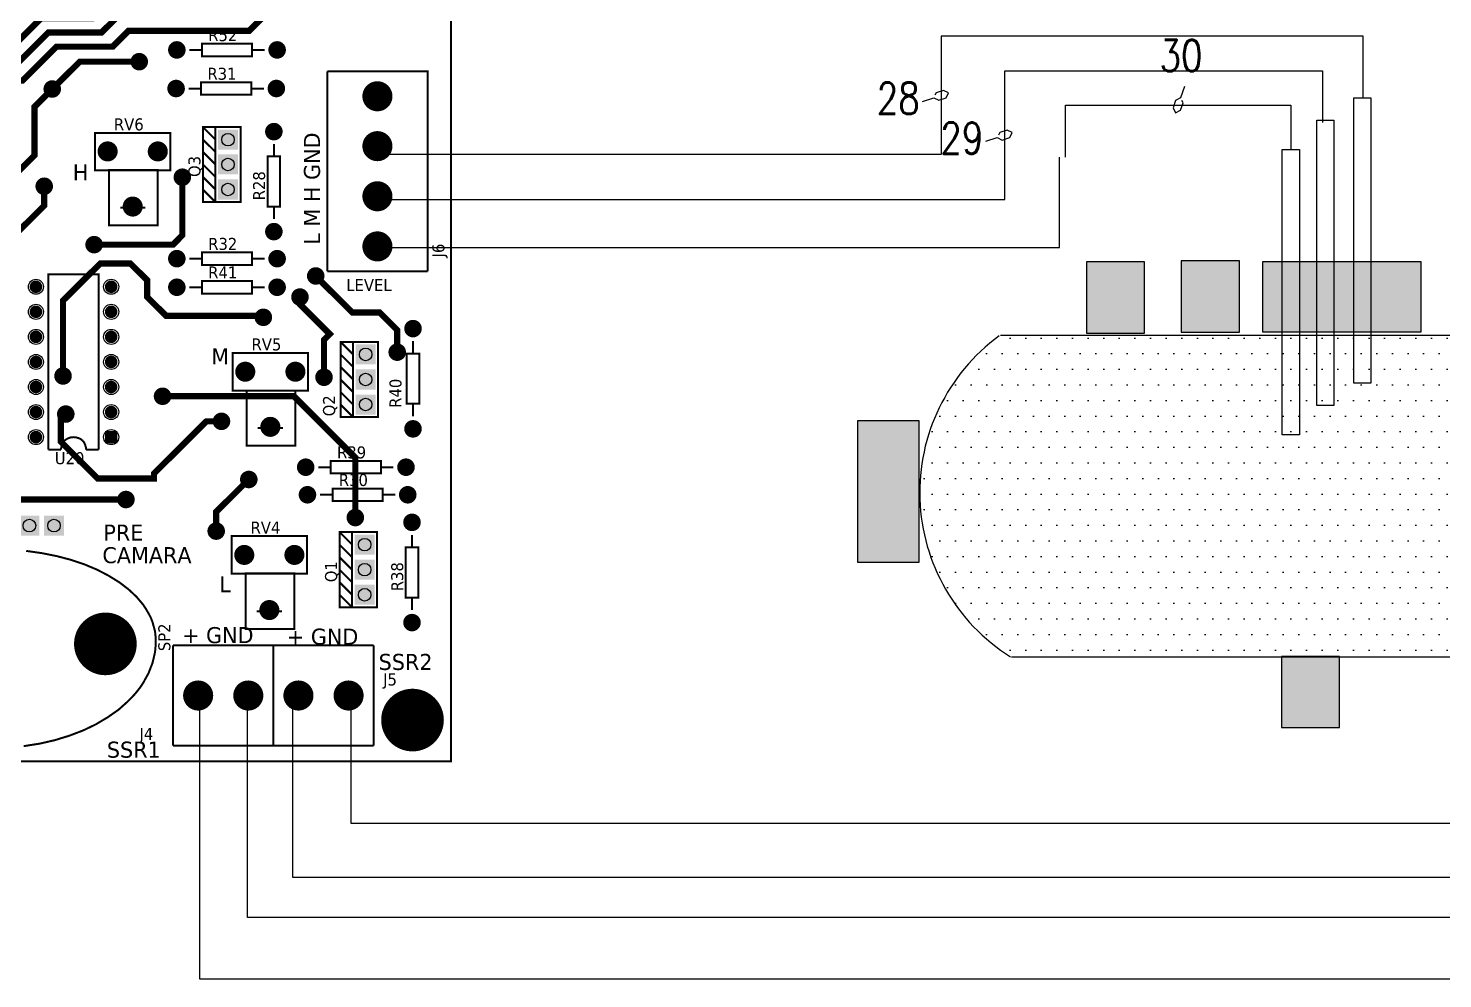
# Model space of a CAD drawing. Header units: millimetres. Extents: x 123.5 to 144.3, y 105.4 to 121.6.
# Drawn here: x 130.96 to 136.6, y 109.59 to 113.38 of the extents above; entities that cross this region are included whole.
import ezdxf
from ezdxf.enums import TextEntityAlignment as Align

# ---------------------------------------------------------------- set-up
doc = ezdxf.new("R2010")
doc.units = ezdxf.units.MM
for name, color, linetype in [('12632256', 7, 'Continuous'), ('DESC', 250, 'Continuous'), ('WIRES', 7, 'Continuous')]:
    doc.layers.add(name, color=color, linetype=linetype)
doc.layers.add('WIRENO', color=7, linetype='Continuous', true_color=0x000000)
doc.styles.get("Standard").update_dxf_attribs({"font": 'tahoma.ttf'})
doc.styles.add('WD', font='romans.shx')

# ---------------------------------------------------------------- blocks, each defined once
blk = doc.blocks.new('calderin')
for p, q in [((7.4325, 7.4279), (9.9298, 7.4279)), ((7.4765, 6.14), (9.9738, 6.14))]:
    blk.add_line(p, q)
for centre, start, end in [((7.8866, 6.7978), 126.1598, 237.8293), ((9.4988, 6.7712), 306.1598, 57.8293)]:
    blk.add_arc(centre, 0.7773, start, end)
blk = doc.blocks.new('EPAD')
at = {"const_width": 0.5}
blk.add_lwpolyline([(-0.25, 0, 1), (0.25, 0, 1)], format="xyb", close=True, dxfattribs=at)
blk = doc.blocks.new('RPAD')
blk.add_trace([(-0.5, -0.5), (-0.5, 0.5), (0.5, -0.5), (0.5, 0.5)])
blk = doc.blocks.new('Tarjeta')
for points, const_width in [([(146.3184, 112.4867), (153.6204, 112.4867), (153.6204, 117.4267), (146.3184, 117.4267), (146.3184, 112.4867)], 0.008), ([(151.2764, 115.1287), (151.4914, 115.3427), (151.8764, 115.3427), (151.9854, 115.4517), (152.1924, 115.4517), (152.2634, 115.5227), (152.6194, 115.5227), (152.8434, 115.7467), (152.8434, 115.8717), (152.9204, 115.9487)], 0.025), ([(151.2974, 114.9657), (151.2974, 115.0457), (151.5164, 115.2647), (151.8844, 115.2647), (152.0144, 115.3947), (152.2264, 115.3947), (152.2884, 115.4557), (152.7864, 115.4557), (152.7864, 115.5807), (152.9494, 115.7437)], 0.025), ([(151.3694, 114.8547), (151.3694, 115.0167), (151.5564, 115.2037), (151.9124, 115.2037), (152.0474, 115.3387), (152.2714, 115.3387), (152.3344, 115.4017), (152.8154, 115.4017), (152.9414, 115.5277)], 0.025), ([(152.5774, 115.3257), (152.6274, 115.3257)], 0.008), ([(152.6274, 115.3007), (152.8274, 115.3007), (152.8274, 115.3507), (152.6274, 115.3507), (152.6274, 115.3007)], 0.008), ([(152.8274, 115.3257), (152.8774, 115.3257)], 0.008), ([(152.3774, 115.2787), (152.1404, 115.2787), (152.0304, 115.1697)], 0.025), ([(153.1274, 115.2407), (153.5274, 115.2407), (153.5274, 114.4417)], 0.008), ([(153.1274, 114.4417), (153.1274, 115.2407)], 0.008), ([(152.0304, 115.1697), (151.9594, 115.0987), (151.9594, 114.9047), (151.8854, 114.8307), (151.8854, 114.6917), (151.8474, 114.6537), (151.0804, 114.6537), (150.8804, 114.4527), (150.8804, 114.4387), (150.7004, 114.4387), (150.6294, 114.3677)], 0.025), ([(152.5744, 115.1717), (152.6244, 115.1717)], 0.008), ([(152.6244, 115.1467), (152.8244, 115.1467), (152.8244, 115.1967), (152.6244, 115.1967), (152.6244, 115.1467)], 0.008), ([(152.8244, 115.1717), (152.8744, 115.1717)], 0.008), ([(152.2014, 114.8457), (152.5014, 114.8457), (152.5014, 114.9947), (152.2014, 114.9947), (152.2014, 114.8457)], 0.008), ([(152.6814, 114.7187), (152.7814, 114.7187), (152.7814, 115.0177), (152.6814, 115.0177), (152.6814, 114.7187), (152.6314, 114.7187), (152.6314, 115.0177), (152.6814, 115.0177)], 0.008), ([(152.6814, 114.9677), (152.6314, 115.0177)], 0.008), ([(152.6814, 114.9187), (152.6314, 114.9677)], 0.008), ([(152.6814, 114.8687), (152.6314, 114.9187)], 0.008), ([(152.9144, 114.9007), (152.9144, 114.9507)], 0.008), ([(152.6814, 114.8187), (152.6314, 114.8687)], 0.008), ([(152.8894, 114.7007), (152.9394, 114.7007), (152.9394, 114.9007), (152.8894, 114.9007), (152.8894, 114.7007)], 0.008), ([(152.1974, 114.5487), (152.5124, 114.5487), (152.5494, 114.5867), (152.5494, 114.8177)], 0.025), ([(152.2574, 114.6257), (152.4504, 114.6257), (152.4504, 114.8467), (152.2574, 114.8467), (152.2574, 114.6257)], 0.008), ([(152.6814, 114.7687), (152.6314, 114.8187)], 0.008), ([(151.6524, 114.5657), (151.8594, 114.5657), (151.9984, 114.7047), (151.9984, 114.7817)], 0.025), ([(152.6814, 114.7187), (152.6314, 114.7687)], 0.008), ([(152.4014, 114.6957), (152.3014, 114.6957)], 0.008), ([(152.9144, 114.6507), (152.9144, 114.7007)], 0.008), ([(152.0734, 114.0247), (152.0734, 114.3257), (152.2224, 114.4737), (152.3414, 114.4737), (152.4094, 114.4067), (152.4094, 114.3397), (152.4844, 114.2647), (152.8664, 114.2647), (152.8724, 114.2587)], 0.025), ([(152.5774, 114.4927), (152.6274, 114.4927)], 0.008), ([(152.6274, 114.4677), (152.8274, 114.4677), (152.8274, 114.5177), (152.6274, 114.5177), (152.6274, 114.4677)], 0.008), ([(152.8274, 114.4927), (152.8774, 114.4927)], 0.008), ([(152.2154, 113.7307), (152.2154, 114.4307), (152.0154, 114.4307), (152.0154, 113.7307)], 0.008), ([(153.0814, 114.4237), (153.2274, 114.2777), (153.3364, 114.2777), (153.4064, 114.2077), (153.4064, 114.1197)], 0.025), ([(153.1274, 114.4417), (153.5274, 114.4417)], 0.008), ([(152.5774, 114.3787), (152.6274, 114.3787)], 0.008), ([(152.6274, 114.3537), (152.8274, 114.3537), (152.8274, 114.4037), (152.6274, 114.4037), (152.6274, 114.3537)], 0.008), ([(152.8274, 114.3787), (152.8774, 114.3787)], 0.008), ([(153.0184, 114.3397), (153.0184, 114.3107), (153.1374, 114.1917), (153.1144, 114.1687), (153.1144, 114.0197)], 0.025), ([(153.2304, 113.8607), (153.3304, 113.8607), (153.3304, 114.1607), (153.2304, 114.1607), (153.2304, 113.8607), (153.1804, 113.8607), (153.1804, 114.1607), (153.2304, 114.1607)], 0.008), ([(153.2304, 114.1107), (153.1804, 114.1607)], 0.008), ([(153.4694, 114.1137), (153.4694, 114.1637)], 0.008), ([(152.7504, 113.9667), (153.0504, 113.9667), (153.0504, 114.1167), (152.7504, 114.1167), (152.7504, 113.9667)], 0.008), ([(153.2304, 114.0607), (153.1804, 114.1107)], 0.008), ([(153.4444, 113.9137), (153.4944, 113.9137), (153.4944, 114.1137), (153.4444, 114.1137), (153.4444, 113.9137)], 0.008), ([(151.6504, 114.0237), (151.6504, 113.6797), (151.7984, 113.5317), (152.3244, 113.5317)], 0.025), ([(153.2304, 114.0107), (153.1804, 114.0607)], 0.008), ([(152.8064, 113.7467), (152.9994, 113.7467), (152.9994, 113.9667), (152.8064, 113.9667), (152.8064, 113.7467)], 0.008), ([(153.2304, 113.9607), (153.1804, 114.0107)], 0.008), ([(153.2304, 113.9107), (153.1804, 113.9607)], 0.008), ([(152.4704, 113.9437), (152.9944, 113.9437), (153.1174, 113.8207), (153.2394, 113.6987), (153.2394, 113.4597)], 0.025), ([(153.2304, 113.8607), (153.1804, 113.9107)], 0.008), ([(153.4694, 113.8637), (153.4694, 113.9137)], 0.008), ([(152.7054, 113.8437), (152.6454, 113.8437), (152.4364, 113.6357), (152.4364, 113.6157), (152.2114, 113.6157), (152.0644, 113.7627), (152.0644, 113.8527), (152.0844, 113.8727)], 0.025), ([(152.9504, 113.8167), (152.8504, 113.8167)], 0.008), ([(152.1154, 113.7807), (152.1054, 113.7797), (152.0954, 113.7767), (152.0874, 113.7727), (152.0794, 113.7667), (152.0734, 113.7597), (152.0694, 113.7507), (152.0664, 113.7407), (152.0654, 113.7307)], 0.008), ([(152.1154, 113.7807), (152.1254, 113.7797), (152.1354, 113.7767), (152.1444, 113.7727), (152.1514, 113.7667), (152.1574, 113.7597), (152.1614, 113.7507), (152.1644, 113.7407), (152.1654, 113.7307)], 0.008), ([(152.0654, 113.7307), (152.0154, 113.7307)], 0.008), ([(152.2154, 113.7307), (152.1654, 113.7307)], 0.008), ([(153.1414, 113.6357), (153.3414, 113.6357), (153.3414, 113.6857), (153.1414, 113.6857), (153.1414, 113.6357)], 0.008), ([(153.0914, 113.6607), (153.1414, 113.6607)], 0.008), ([(153.3414, 113.6607), (153.3914, 113.6607)], 0.008), ([(152.6844, 113.4057), (152.6844, 113.4827), (152.8144, 113.6117)], 0.025), ([(153.1484, 113.5257), (153.3484, 113.5257), (153.3484, 113.5757), (153.1484, 113.5757), (153.1484, 113.5257)], 0.008), ([(153.0984, 113.5507), (153.1484, 113.5507)], 0.008), ([(153.3484, 113.5507), (153.3984, 113.5507)], 0.008), ([(153.2264, 113.1017), (153.3264, 113.1017), (153.3264, 113.4017), (153.2264, 113.4017), (153.2264, 113.1017), (153.1764, 113.1017), (153.1764, 113.4017), (153.2264, 113.4017)], 0.008), ([(153.2264, 113.3517), (153.1764, 113.4017)], 0.008), ([(152.7464, 113.2357), (153.0464, 113.2357), (153.0464, 113.3857), (152.7464, 113.3857), (152.7464, 113.2357)], 0.008), ([(153.2264, 113.3017), (153.1764, 113.3517)], 0.008), ([(153.4404, 113.1407), (153.4904, 113.1407), (153.4904, 113.3407), (153.4404, 113.3407), (153.4404, 113.1407)], 0.008), ([(153.4654, 113.3407), (153.4654, 113.3907)], 0.008), ([(151.9164, 112.5477), (151.9804, 112.5577), (152.0414, 112.5717), (152.0994, 112.5897), (152.1544, 112.6107), (152.2044, 112.6347), (152.2514, 112.6627), (152.2944, 112.6927), (152.3314, 112.7257), (152.3484, 112.7427), (152.3644, 112.7607), (152.3794, 112.7797), (152.3924, 112.7987), (152.4144, 112.8387), (152.4304, 112.8797), (152.4404, 112.9227), (152.4424, 112.9447), (152.4434, 112.9677), (152.4424, 112.9867), (152.4404, 113.0057), (152.4304, 113.0427), (152.4234, 113.0607), (152.4144, 113.0777), (152.4044, 113.0947), (152.3934, 113.1117), (152.3664, 113.1437), (152.3344, 113.1737), (152.2974, 113.2017), (152.2554, 113.2277), (152.2094, 113.2517), (152.1594, 113.2727), (152.1064, 113.2907), (152.0494, 113.3057), (151.9894, 113.3177), (151.9264, 113.3267)], 0.008), ([(153.2264, 113.2517), (153.1764, 113.3017)], 0.008), ([(152.8024, 113.0157), (152.9954, 113.0157), (152.9954, 113.2367), (152.8024, 113.2367), (152.8024, 113.0157)], 0.008), ([(153.2264, 113.2017), (153.1764, 113.2517)], 0.008), ([(153.2264, 113.1517), (153.1764, 113.2017)], 0.008), ([(153.2264, 113.1017), (153.1764, 113.1517)], 0.008), ([(153.4654, 113.0907), (153.4654, 113.1407)], 0.008), ([(152.9464, 113.0857), (152.8464, 113.0857)], 0.008), ([(152.5124, 112.9497), (152.5124, 112.5497)], 0.008), ([(152.5124, 112.9497), (152.9124, 112.9497)], 0.008), ([(152.9124, 112.9497), (152.9124, 112.5497)], 0.008), ([(152.9124, 112.9497), (152.9124, 112.5497)], 0.008), ([(152.9124, 112.9497), (153.3124, 112.9497)], 0.008), ([(153.3124, 112.9497), (153.3124, 112.5497)], 0.008), ([(152.5124, 112.5497), (152.9124, 112.5497)], 0.008), ([(152.9124, 112.5497), (153.3124, 112.5497)], 0.008)]:
    blk.add_lwpolyline(points, dxfattribs=dict(const_width=const_width))
for centre, radius in [((152.5274, 115.3257), 0.025), ((152.9274, 115.3257), 0.025), ((152.3774, 115.2787), 0.025), ((152.0304, 115.1697), 0.025), ((152.5244, 115.1717), 0.025), ((152.9244, 115.1717), 0.025), ((153.3274, 115.1407), 0.03), ((152.7314, 114.9677), 0.025), ((152.9144, 114.9997), 0.025), ((152.2514, 114.9207), 0.025), ((152.4514, 114.9207), 0.025), ((153.3274, 114.9417), 0.03), ((152.7314, 114.8687), 0.025), ((152.5494, 114.8177), 0.025), ((151.9984, 114.7817), 0.025), ((152.7314, 114.7687), 0.025), ((153.3274, 114.7417), 0.03), ((152.3514, 114.7007), 0.025), ((152.9144, 114.6007), 0.025), ((152.1974, 114.5487), 0.025), ((153.3274, 114.5417), 0.03), ((152.5274, 114.4927), 0.025), ((152.9274, 114.4927), 0.025), ((153.0814, 114.4237), 0.025), ((151.9654, 114.3807), 0.03), ((152.2654, 114.3807), 0.03), ((152.5274, 114.3787), 0.025), ((152.9274, 114.3787), 0.025), ((153.0184, 114.3397), 0.025), ((151.9654, 114.2807), 0.03), ((152.2654, 114.2807), 0.03), ((152.8724, 114.2587), 0.025), ((151.9654, 114.1807), 0.03), ((152.2654, 114.1807), 0.03), ((153.4694, 114.2137), 0.025), ((153.2804, 114.1107), 0.025), ((153.4064, 114.1197), 0.025), ((151.9654, 114.0807), 0.03), ((152.2654, 114.0807), 0.03), ((152.0734, 114.0247), 0.025), ((152.8004, 114.0417), 0.025), ((153.0004, 114.0417), 0.025), ((153.1144, 114.0197), 0.025), ((153.2804, 114.0107), 0.025), ((151.9654, 113.9807), 0.03), ((152.2654, 113.9807), 0.03), ((152.4704, 113.9437), 0.025), ((151.9654, 113.8807), 0.03), ((152.2654, 113.8807), 0.03), ((153.2804, 113.9107), 0.025), ((152.0844, 113.8727), 0.025), ((152.7054, 113.8437), 0.025), ((151.9654, 113.7807), 0.03), ((152.2654, 113.7807), 0.03), ((152.9004, 113.8217), 0.025), ((153.4694, 113.8137), 0.025), ((153.0414, 113.6607), 0.025), ((153.4414, 113.6607), 0.025), ((152.8144, 113.6117), 0.025), ((153.0484, 113.5507), 0.025), ((153.4484, 113.5507), 0.025), ((152.3244, 113.5317), 0.025), ((153.2394, 113.4597), 0.025), ((153.4654, 113.4407), 0.025), ((151.9394, 113.4277), 0.025), ((152.0374, 113.4277), 0.025), ((152.6844, 113.4057), 0.025), ((153.2764, 113.3517), 0.025), ((152.7964, 113.3107), 0.025), ((152.9964, 113.3107), 0.025), ((153.2764, 113.2517), 0.025), ((153.2764, 113.1517), 0.025), ((152.8964, 113.0907), 0.025), ((153.4654, 113.0407), 0.025), ((152.2424, 112.9557), 0.03), ((152.6124, 112.7497), 0.03), ((152.8124, 112.7497), 0.03), ((153.0124, 112.7497), 0.03), ((153.2124, 112.7497), 0.03), ((153.4674, 112.6517), 0.03)]:
    blk.add_circle(centre, radius)
for p, xscale, yscale in [((152.5274, 115.3257), 0.07, 0.07), ((152.9274, 115.3257), 0.07, 0.07), ((152.3774, 115.2787), 0.07, 0.07), ((152.0304, 115.1697), 0.07, 0.07), ((152.5244, 115.1717), 0.07, 0.07), ((152.9244, 115.1717), 0.07, 0.07), ((153.3274, 115.1407), 0.12, 0.12), ((152.9144, 114.9997), 0.07, 0.07), ((153.3274, 114.9417), 0.12, 0.12), ((152.2514, 114.9207), 0.08, 0.08), ((152.4514, 114.9207), 0.08, 0.08), ((151.9984, 114.7817), 0.07, 0.07), ((152.5494, 114.8177), 0.07, 0.07), ((153.3274, 114.7417), 0.12, 0.12), ((152.3514, 114.7007), 0.08, 0.08), ((152.1974, 114.5487), 0.07, 0.07), ((152.9144, 114.6007), 0.07, 0.07), ((153.3274, 114.5417), 0.12, 0.12), ((152.5274, 114.4927), 0.07, 0.07), ((152.9274, 114.4927), 0.07, 0.07), ((153.0814, 114.4237), 0.07, 0.07), ((151.9654, 114.3807), 0.05, 0.05), ((152.2654, 114.3807), 0.05, 0.05), ((152.5274, 114.3787), 0.07, 0.07), ((152.9274, 114.3787), 0.07, 0.07), ((153.0184, 114.3397), 0.07, 0.07), ((151.9654, 114.2807), 0.05, 0.05), ((152.2654, 114.2807), 0.05, 0.05), ((152.8724, 114.2587), 0.07, 0.07), ((153.4694, 114.2137), 0.07, 0.07), ((151.9654, 114.1807), 0.05, 0.05), ((152.2654, 114.1807), 0.05, 0.05), ((153.4064, 114.1197), 0.07, 0.07), ((151.9654, 114.0807), 0.05, 0.05), ((152.2654, 114.0807), 0.05, 0.05), ((152.8004, 114.0417), 0.08, 0.08), ((153.0004, 114.0417), 0.08, 0.08), ((152.0734, 114.0247), 0.07, 0.07), ((153.1144, 114.0197), 0.07, 0.07), ((151.9654, 113.9807), 0.05, 0.05), ((152.2654, 113.9807), 0.05, 0.05), ((152.4704, 113.9437), 0.07, 0.07), ((152.0844, 113.8727), 0.07, 0.07), ((151.9654, 113.8807), 0.05, 0.05), ((152.2654, 113.8807), 0.05, 0.05), ((152.7054, 113.8437), 0.07, 0.07), ((152.9004, 113.8217), 0.08, 0.08), ((151.9654, 113.7807), 0.05, 0.05), ((153.4694, 113.8137), 0.07, 0.07), ((153.0414, 113.6607), 0.07, 0.07), ((153.4414, 113.6607), 0.07, 0.07), ((152.8144, 113.6117), 0.07, 0.07), ((153.0484, 113.5507), 0.07, 0.07), ((153.4484, 113.5507), 0.07, 0.07), ((152.3244, 113.5317), 0.07, 0.07), ((153.2394, 113.4597), 0.07, 0.07), ((153.4654, 113.4407), 0.07, 0.07), ((152.6844, 113.4057), 0.07, 0.07), ((152.7964, 113.3107), 0.08, 0.08), ((152.9964, 113.3107), 0.08, 0.08), ((152.8964, 113.0907), 0.08, 0.08), ((152.2424, 112.9557), 0.25, 0.25), ((153.4654, 113.0407), 0.07, 0.07), ((152.6124, 112.7497), 0.12, 0.12), ((152.8124, 112.7497), 0.12, 0.12), ((153.0124, 112.7497), 0.12, 0.12), ((153.2124, 112.7497), 0.12, 0.12), ((153.4674, 112.6517), 0.25, 0.25)]:
    blk.add_blockref('EPAD', p, dxfattribs=dict(xscale=xscale, yscale=yscale))
for p, xscale, yscale, rotation in [((152.7314, 114.9677), 0.08, 0.08, 90), ((152.7314, 114.8687), 0.08, 0.08, 90), ((152.7314, 114.7687), 0.08, 0.08, 90), ((153.2804, 114.1107), 0.08, 0.08, 90), ((153.2804, 114.0107), 0.08, 0.08, 90), ((153.2804, 113.9107), 0.08, 0.08, 90), ((152.2654, 113.7807), 0.05, 0.05, 90), ((151.9394, 113.4277), 0.08, 0.08, 180), ((152.0374, 113.4277), 0.08, 0.08, 180), ((153.2764, 113.3517), 0.08, 0.08, 90), ((153.2764, 113.2517), 0.08, 0.08, 90), ((153.2764, 113.1517), 0.08, 0.08, 90)]:
    blk.add_blockref('RPAD', p, dxfattribs=dict(xscale=xscale, yscale=yscale, rotation=rotation))
at = {"layer": '12632256'}
for s, height, width, p in [('R52', 0.048, 1.041667, (152.6524, 115.3607)), ('R31', 0.048, 1.041667, (152.6494, 115.2067)), ('RV6', 0.048, 1.041667, (152.2764, 115.0047)), ('H', 0.064, 1.09375, (152.1124, 114.8047)), ('R32', 0.048, 1.041667, (152.6524, 114.5277)), ('R41', 0.048, 1.041667, (152.6524, 114.4137)), ('LEVEL', 0.048, 1.041667, (153.2034, 114.3637)), ('M', 0.064, 1.09375, (152.6644, 114.0707)), ('RV5', 0.048, 1.041667, (152.8254, 114.1267)), ('R39', 0.048, 1.041667, (153.1664, 113.6957)), ('U20', 0.048, 1.041667, (152.0404, 113.6727)), ('R30', 0.048, 1.041667, (153.1734, 113.5857)), ('PRE', 0.064, 1.09375, (152.2344, 113.3677)), ('RV4', 0.048, 1.041667, (152.8214, 113.3957)), ('CAMARA', 0.064, 1.09375, (152.2304, 113.2777)), ('L', 0.064, 1.09375, (152.6964, 113.1617)), ('+ GND', 0.064, 1.09375, (152.5484, 112.9587)), ('+ GND', 0.064, 1.09375, (152.9664, 112.9527)), ('SSR2', 0.064, 1.09375, (153.3324, 112.8517)), ('J5', 0.048, 1.041667, (153.3504, 112.7897)), ('J4', 0.048, 1.041667, (152.3784, 112.5727)), ('SSR1', 0.064, 1.09375, (152.2484, 112.5017))]:
    blk.add_text(s, height=height, dxfattribs=dict(at, width=width)).set_placement(p)
for s, height, width, p in [('L M H GND', 0.064, 1.09375, (153.0984, 114.5487)), ('Q3', 0.048, 1.041667, (152.6214, 114.8187)), ('R28', 0.048, 1.041667, (152.8794, 114.7257)), ('J6', 0.048, 1.041667, (153.5944, 114.4977)), ('R40', 0.048, 1.041667, (153.4234, 113.8977)), ('Q2', 0.048, 1.041667, (153.1584, 113.8637)), ('Q1', 0.048, 1.041667, (153.1664, 113.2017)), ('R38', 0.048, 1.041667, (153.4304, 113.1657)), ('SP2', 0.048, 1.041667, (152.5014, 112.9267))]:
    blk.add_text(s, height=height, rotation=90, dxfattribs=dict(at, width=width)).set_placement(p)
blk = doc.blocks.new('WD_WNV')
at = {"linetype": 'Continuous', "style": 'WD', "width": 0.8}
blk.add_attdef('WIRENO', text='', height=0.125, dxfattribs=at).set_placement((-0.05, 0), align=Align.MIDDLE_RIGHT)
at = {"style": 'WD', "flags": 1}
for tag, p in [('W01USER', (-0.0625, 0.0938)), ('W02USER', (-0.0625, 0.0859)), ('W03USER', (-0.0625, 0.0781)), ('W04USER', (-0.0625, 0.0703)), ('W05USER', (-0.0625, 0.0625)), ('W06USER', (-0.0625, 0.0547)), ('W07USER', (-0.0625, 0.0469)), ('W08USER', (-0.0625, 0.0391)), ('W09USER', (-0.0625, 0.0312)), ('W10USER', (-0.0625, 0.0234))]:
    blk.add_attdef(tag, text='', height=0.005, dxfattribs=at).set_placement(p, align=Align.CENTER)
blk = doc.blocks.new('WD_WNH')
at = {"linetype": 'Continuous', "style": 'WD', "width": 0.8}
blk.add_attdef('WIRENO', text='', height=0.125, dxfattribs=at).set_placement((0, 0.0625), align=Align.CENTER)
at = {"style": 'WD', "flags": 1}
for tag, p in [('W01USER', (0, 0.0781)), ('W02USER', (0, 0.0703)), ('W03USER', (0, 0.0625)), ('W04USER', (0, 0.0547)), ('W05USER', (0, 0.0469)), ('W06USER', (0, 0.0391)), ('W07USER', (0, 0.0312)), ('W08USER', (0, 0.0234)), ('W09USER', (0, 0.0156)), ('W10USER', (0, 0.0078))]:
    blk.add_attdef(tag, text='', height=0.005, dxfattribs=at).set_placement(p, align=Align.CENTER)

msp = doc.modelspace()

# ---------------------------------------------------------------- hatches: boundary and pattern name
h = msp.add_hatch(color=256)
h.dxf.hatch_style = 1
h.paths.add_polyline_path([(135.4107, 112.1663), (135.4107, 112.4504), (135.179, 112.4504), (135.179, 112.1663)])
h = msp.add_hatch(color=256)
h.dxf.hatch_style = 1
h.paths.add_polyline_path([(135.7895, 112.4544), (135.5577, 112.4544), (135.5577, 112.1702), (135.7895, 112.1702)])
h.paths.add_polyline_path([(136.5127, 112.1702), (136.5127, 112.452), (135.8833, 112.452), (135.8833, 112.1702)])
h = msp.add_hatch()
h.set_pattern_fill('DOTS', color=256, scale=0.996)
h.set_pattern_definition([(0, (127.03108, 105.672333), (0.031125, 0.06225), [0, -0.06225])])
h.paths.add_polyline_path([(137.3083, 112.1573), (134.835, 112.1573, 0.531522), (134.876, 110.8746), (137.346, 110.8746, 0.531446)])
h = msp.add_hatch(color=256)
h.dxf.hatch_style = 1
h.paths.add_polyline_path([(134.5104, 111.8173), (134.2674, 111.8173), (134.2674, 111.2508), (134.5104, 111.2508)])
h.paths.add_polyline_path([(136.189, 110.5919), (136.189, 110.8746), (135.9572, 110.8746), (135.9572, 110.5919)])
h.paths.add_polyline_path([(137.6817, 111.2624), (137.9248, 111.2624), (137.9248, 111.8288), (137.6817, 111.8288)])

# ---------------------------------------------------------------- linework, layer by layer
for points in [[(136.2452, 113.1045), (136.314, 113.1045), (136.314, 111.9657), (136.2452, 111.9657)], [(136.0977, 113.0161), (136.1665, 113.0161), (136.1665, 111.8774), (136.0977, 111.8774)], [(135.9601, 112.8983), (136.0289, 112.8983), (136.0289, 111.7596), (135.9601, 111.7596)], [(135.179, 112.1663), (135.4107, 112.1663), (135.4107, 112.4504), (135.179, 112.4504)], [(135.5577, 112.1702), (135.7895, 112.1702), (135.7895, 112.4544), (135.5577, 112.4544)], [(135.8833, 112.452), (136.5127, 112.452), (136.5127, 112.1702), (135.8833, 112.1702)], [(134.2674, 111.8173), (134.5104, 111.8173), (134.5104, 111.2508), (134.2674, 111.2508)], [(135.9572, 110.5919), (136.189, 110.5919), (136.189, 110.8761), (135.9572, 110.8761)]]:
    msp.add_lwpolyline(points, close=True)
at = {"layer": 'WIRENO'}
for points in [[(134.5248, 113.0898), (134.5701, 113.1049), (134.5899, 113.095), (134.6195, 113.1049), (134.6294, 113.1246), (134.6097, 113.1345), (134.58, 113.1246), (134.5751, 113.1148)], [(135.5697, 113.1499), (135.5546, 113.1045), (135.5349, 113.0947), (135.525, 113.065), (135.5349, 113.0453), (135.5546, 113.0551), (135.5645, 113.0848), (135.5596, 113.0947)], [(134.7785, 112.9312), (134.8238, 112.9463), (134.8436, 112.9364), (134.8732, 112.9463), (134.8831, 112.9661), (134.8633, 112.9759), (134.8337, 112.9661), (134.8288, 112.9562)]]:
    msp.add_lwpolyline(points, dxfattribs=at)
at = {"layer": 'WIRES'}
for p, q in [((136.2825, 113.3512), (134.5998, 113.3512)), ((134.5998, 113.3512), (134.5998, 112.8783)), ((136.2825, 113.1045), (136.2825, 113.3512)), ((134.8535, 112.6993), (134.8535, 113.213)), ((134.8535, 113.213), (136.121, 113.213)), ((136.121, 113.213), (136.121, 113.0058)), ((135.0954, 112.8677), (135.0954, 113.0749)), ((135.0954, 113.0749), (135.994, 113.0749)), ((135.994, 113.0749), (135.994, 113.0292)), ((135.994, 113.0292), (135.994, 112.8965)), ((134.5998, 112.8783), (132.3853, 112.8783)), ((135.0724, 112.5074), (135.0724, 112.8677)), ((132.3783, 112.6993), (134.8535, 112.6993)), ((132.3807, 112.5074), (135.0724, 112.5074)), ((131.8334, 109.8345), (131.8334, 110.7055)), ((132.0121, 110.7019), (132.0121, 109.9956)), ((132.2453, 110.6914), (132.2453, 110.2109)), ((131.6414, 110.6904), (131.6414, 109.5899)), ((132.2453, 110.2109), (134.9293, 110.2109)), ((134.9293, 110.2105), (134.9293, 110.2109)), ((134.9293, 110.2105), (139.8974, 110.2105)), ((132.0121, 109.9956), (141.0387, 109.9956)), ((141.0887, 109.8345), (131.8334, 109.8345)), ((131.6414, 109.5899), (141.4193, 109.5899))]:
    msp.add_line(p, q, dxfattribs=at)

# ---------------------------------------------------------------- block references
at = {"xscale": 0.996, "yscale": 0.996, "zscale": 0.996}
msp.add_blockref('calderin', (127.4334, 104.7592), dxfattribs=at)
at = {"layer": 'DESC'}
msp.add_blockref('Tarjeta', (-20.9763, -2.0298), dxfattribs=at)
at = {"layer": 'WIRENO'}
ref = msp.add_blockref('WD_WNH', (135.5447, 113.0749), dxfattribs=at)
ref.add_attrib('WIRENO', '30', dxfattribs={"linetype": 'Continuous', "height": 0.125, "style": 'WD', "width": 0.8}).set_placement((135.5566, 113.173), align=Align.BOTTOM_CENTER)
ref = msp.add_blockref('WD_WNV', (134.5998, 113.1148), dxfattribs=at)
ref.add_attrib('WIRENO', '28', dxfattribs={"linetype": 'Continuous', "height": 0.125, "style": 'WD', "width": 0.8}).set_placement((134.5142, 113.1029), align=Align.MIDDLE_RIGHT)
ref = msp.add_blockref('WD_WNV', (134.8535, 112.9562), dxfattribs=at)
ref.add_attrib('WIRENO', '29', dxfattribs={"linetype": 'Continuous', "height": 0.125, "style": 'WD', "width": 0.8}).set_placement((134.7679, 112.9443), align=Align.MIDDLE_RIGHT)

doc.saveas('drawing.dxf')
